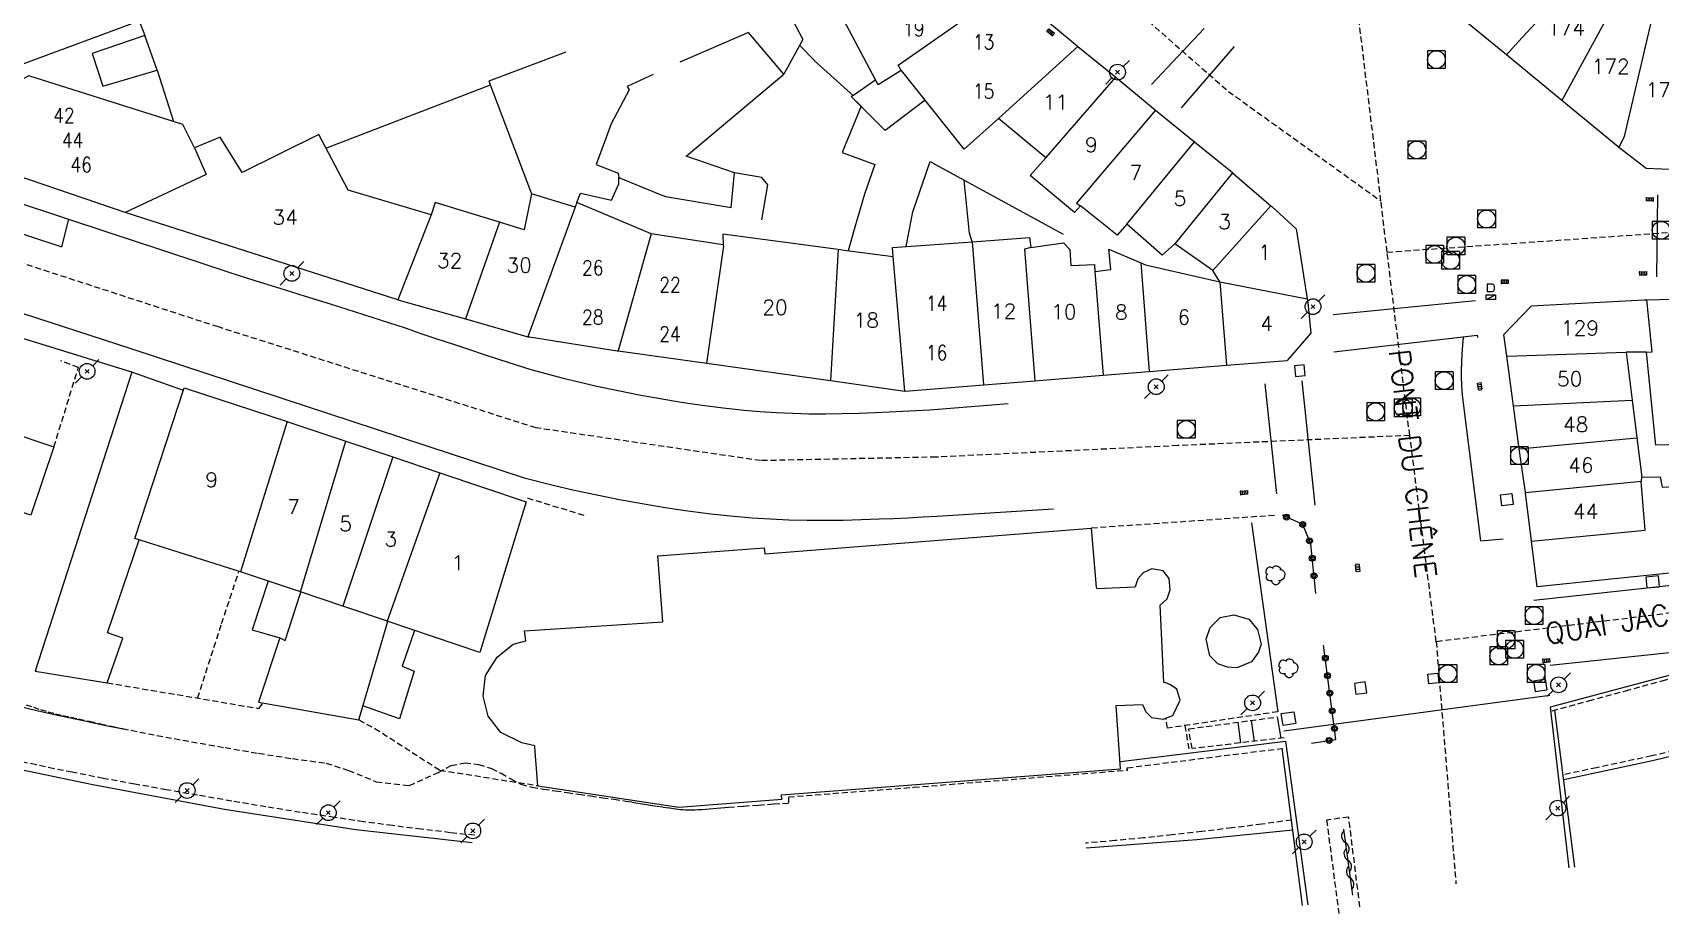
# Model space of a CAD drawing. Header units: millimetres. Extents: x 254999 to 256000, y 142999 to 144000.
# Drawn here: x 255118.4 to 255255.9, y 143493 to 143567.5 of the extents above; entities that cross this region are included whole.
import ezdxf
from ezdxf.enums import TextEntityAlignment as Align

# ---------------------------------------------------------------- set-up
doc = ezdxf.new("R2010")
doc.units = ezdxf.units.MM
doc.linetypes.add('DASHED', pattern=[0.75, 0.5, -0.25])
doc.layers.get('0').update_dxf_attribs({"linetype": 'CONTINUOUS'})
for name, color, linetype in [('W0001', 6, 'DASHED'), ('W0006', 2, 'CONTINUOUS'), ('W0010', 4, 'CONTINUOUS'), ('W0014', 7, 'CONTINUOUS'), ('W0020', 2, 'CONTINUOUS'), ('W0021', 2, 'CONTINUOUS'), ('W0071', 7, 'CONTINUOUS'), ('W0101', 7, 'CONTINUOUS'), ('W0104', 1, 'CONTINUOUS'), ('W0105', 7, 'CONTINUOUS'), ('W0112', 1, 'DASHED'), ('W0120', 7, 'CONTINUOUS'), ('W0300', 7, 'CONTINUOUS'), ('W0310', 3, 'CONTINUOUS'), ('W0323', 7, 'CONTINUOUS'), ('W0333', 7, 'CONTINUOUS'), ('W0401', 7, 'CONTINUOUS'), ('W0420', 7, 'CONTINUOUS'), ('W0438', 7, 'CONTINUOUS'), ('W0473', 7, 'CONTINUOUS'), ('W0511', 5, 'CONTINUOUS'), ('W0989', 7, 'CONTINUOUS'), ('W0991', 7, 'CONTINUOUS'), ('W1102', 7, 'CONTINUOUS')]:
    doc.layers.add(name, color=color, linetype=linetype)
doc.styles.get("Standard").update_dxf_attribs({"font": 'romans.shx', "width": 0.85})

# ---------------------------------------------------------------- blocks, each defined once
blk = doc.blocks.new('T420')
for p, q in [((0.75, 0.75), (-0.75, 0.75)), ((-0.75, 0.75), (-0.75, -0.75)), ((0.75, 0.75), (0.75, -0.75)), ((0.75, -0.75), (-0.75, -0.75))]:
    blk.add_line(p, q)
blk.add_ellipse((0, 0), major_axis=(-0.53, 0.53), ratio=1, start_param=3.926991, end_param=10.210176)
blk = doc.blocks.new('T401')
for p, q in [((-0.3, 0.3), (0, 0.3)), ((-0.3, -0.25), (-0.3, 0.3)), ((-0.3, 0.15), (0, 0.15)), ((-0.3, 0), (0, 0)), ((0, 0.3), (0, -0.25)), ((-0.3, -0.15), (0, -0.15)), ((-0.3, -0.25), (-0.3, -0.3)), ((-0.3, -0.3), (0, -0.3)), ((0, -0.3), (0, -0.25))]:
    blk.add_line(p, q)
blk = doc.blocks.new('T473')
for p, q in [((-0.166667, 0.166667), (0.166667, -0.166667)), ((-0.166667, -0.166667), (0.166667, 0.166667)), ((0.500001, 0.500001), (1.000002, 1.000002)), ((-1.000002, -1.000002), (-0.500001, -0.500001))]:
    blk.add_line(p, q)
blk.add_ellipse((0, 0), major_axis=(0.471405, 0.471405), ratio=1, start_param=5.4977871438, end_param=11.780972451)
blk = doc.blocks.new('T300')
for p, q in [((-0.8, 0.51), (-0.86, 0.34)), ((-0.86, 0.34), (-0.86, 0.17)), ((-0.86, 0.17), (-0.74, 0.06)), ((-0.69, 0.63), (-0.8, 0.51)), ((-0.8, -0.06), (-0.74, 0.06)), ((-0.74, 0.06), (-0.69, 0.11)), ((-0.57, 0.69), (-0.69, 0.63)), ((-0.46, 0.69), (-0.57, 0.69)), ((-0.29, 0.63), (-0.46, 0.69)), ((-0.29, 0.63), (-0.17, 0.74)), ((-0.23, 0.57), (-0.29, 0.63)), ((-0.17, 0.74), (-0.06, 0.8)), ((-0.06, 0.8), (0.06, 0.8)), ((0.06, 0.8), (0.23, 0.74)), ((0.23, 0.74), (0.34, 0.63)), ((0.34, 0.63), (0.4, 0.51)), ((0.46, 0.46), (0.34, 0.46)), ((0.4, 0.51), (0.4, 0.46)), ((0.57, 0.4), (0.46, 0.46)), ((0.57, 0.4), (0.69, 0.29)), ((0.69, 0.29), (0.74, 0.17)), ((0.74, 0.06), (0.69, -0.17)), ((0.74, 0.17), (0.74, 0.06)), ((-0.8, -0.17), (-0.8, -0.06)), ((-0.8, -0.23), (-0.8, -0.17)), ((-0.74, -0.34), (-0.8, -0.23)), ((-0.69, -0.4), (-0.74, -0.34)), ((-0.51, -0.46), (-0.69, -0.4)), ((-0.4, -0.46), (-0.51, -0.46)), ((-0.4, -0.46), (-0.34, -0.46)), ((-0.34, -0.46), (-0.34, -0.4)), ((-0.34, -0.51), (-0.34, -0.46)), ((-0.29, -0.63), (-0.34, -0.51)), ((-0.17, -0.74), (-0.29, -0.63)), ((-0.06, -0.8), (-0.17, -0.74)), ((0.06, -0.8), (-0.06, -0.8)), ((0.17, -0.74), (0.06, -0.8)), ((0.23, -0.69), (0.17, -0.74)), ((0.29, -0.46), (0.23, -0.46)), ((0.29, -0.63), (0.23, -0.69)), ((0.46, -0.4), (0.29, -0.46)), ((0.34, -0.51), (0.29, -0.63)), ((0.34, -0.51), (0.34, -0.46)), ((0.57, -0.34), (0.46, -0.4)), ((0.63, -0.29), (0.57, -0.34)), ((0.69, -0.17), (0.63, -0.29))]:
    blk.add_line(p, q)
blk = doc.blocks.new('T438')
for p, q in [((-0.4, 0.2), (0.4, 0.2)), ((-0.4, -0.2), (-0.4, 0.2)), ((0.15, 1.1), (-0.3, 1.1)), ((-0.3, 1.1), (-0.3, 0.5)), ((-0.3, 0.5), (0.15, 0.5)), ((0.3, 0.65), (0.3, 0.95)), ((0.4, 0.2), (0.4, -0.2))]:
    blk.add_line(p, q)
at = {"flags": 128}
for points in [[(-0.4, -0.2), (0.4, 0.2)], [(0.4, -0.2), (-0.4, -0.2)]]:
    blk.add_lwpolyline(points, dxfattribs=at)
for centre, major_axis, start_param, end_param in [((0.15, 0.95), (0.106, -0.106), 0.785398, 2.356194), ((0.15, 0.65), (0.106, 0.106), 3.926991, 5.497787)]:
    blk.add_ellipse(centre, major_axis=major_axis, ratio=1, start_param=start_param, end_param=end_param)
blk = doc.blocks.new('t310o')
at = {"color": 0, "linetype": 'Continuous'}
for centre, start, end in [((-0.5, 0.38), 216.8699, 323.1304), ((0.5, -0.37), 36.8699, 143.1303)]:
    blk.add_arc(centre, 0.625, start, end, dxfattribs=at)
blk = doc.blocks.new('t323o')
at = {"color": 0, "linetype": 'Continuous'}
for radius in [0.25, 0.15]:
    blk.add_circle((0, 0), radius, dxfattribs=at)

msp = doc.modelspace()

# ---------------------------------------------------------------- linework, layer by layer
at = {"layer": 'W0001'}
for points in [[(255138.42, 143671), (255144.17, 143661.67), (255159.88, 143637.71), (255172.39, 143616.55), (255180.11, 143606.51), (255186.58, 143596.96), (255197.11, 143584.07), (255206.5, 143573.87), (255219.44, 143562.5), (255232.33, 143553.23)], [(255232.33, 143553.23), (255229.9, 143573.25), (255225.97, 143600.22), (255222.1, 143626.07), (255218.57, 143650.66), (255215.42, 143671)], [(255232.85, 143548.91), (255259.53, 143550.77), (255282.34, 143551.72), (255299.21, 143552.65), (255314.46, 143557.11), (255332.7, 143564.94), (255354.57, 143574.82), (255371.09, 143580.51)], [(255234.77, 143533.41), (255215.17, 143532.55), (255194.76, 143531.58), (255179.93, 143531.28), (255160.96, 143534.05), (255134.12, 143542.58), (255105.56, 143551.87), (255088.31, 143557.79), (255074.41, 143567.32)], [(255232.85, 143548.91), (255232.33, 143553.23)], [(255234.77, 143533.41), (255234.67, 143534.14), (255232.85, 143548.91)], [(255237, 143515.97), (255234.77, 143533.41)], [(255302.28, 143527.43), (255281.14, 143522.73), (255259.12, 143518.68), (255237, 143515.97)], [(255237, 143515.97), (255238.67, 143495.51)]]:
    msp.add_lwpolyline(points, dxfattribs=at)
at = {"layer": 'W0006'}
for points in [[(255239.28, 143541.75), (255239.21, 143541.03), (255239.16, 143540.32), (255239.13, 143539.6), (255239.11, 143538.89), (255239.11, 143538.31), (255239.13, 143537.73), (255239.17, 143537.15), (255239.21, 143536.58)], [(255239.21, 143536.6), (255240.73, 143524.49), (255242.67, 143524.66)]]:
    msp.add_lwpolyline(points, dxfattribs=at)
at = {"layer": 'W0010'}
for points in [[(255276.93, 143518.78), (255261.53, 143514.42), (255246.63, 143510.43), (255248.21, 143496.86)], [(255210.34, 143505.86), (255224.27, 143507.57), (255226.16, 143493.73)]]:
    msp.add_lwpolyline(points, dxfattribs=at)
at = {"layer": 'W0014'}
for points in [[(255149.92, 143542.47), (255147.81, 143543.16), (255145.7, 143543.84), (255143.58, 143544.5), (255141.47, 143545.16), (255139.35, 143545.82), (255137.23, 143546.49), (255135.12, 143547.17), (255133.01, 143547.86), (255129, 143549.19), (255124.99, 143550.51), (255120.98, 143551.84), (255116.97, 143553.17)], [(255126.81, 143538.75), (255107.64, 143544.69), (255096.67, 143548.37)], [(255112.93, 143545.24), (255126.8, 143540.72), (255159.95, 143529.84), (255162.28, 143529.23), (255164.18, 143528.79), (255166.09, 143528.38), (255168, 143528), (255169.92, 143527.65), (255171.85, 143527.33), (255173.78, 143527.04), (255175.72, 143526.79), (255177.67, 143526.58), (255179.21, 143526.45), (255180.76, 143526.35), (255182.31, 143526.29), (255183.86, 143526.25), (255185.38, 143526.24), (255186.9, 143526.26), (255188.42, 143526.31), (255189.93, 143526.36), (255191.16, 143526.4), (255192.37, 143526.46), (255193.59, 143526.52), (255194.81, 143526.6), (255204.66, 143527.22)], [(255194.23, 143535.56), (255193.08, 143535.49), (255191.93, 143535.43), (255190.78, 143535.37), (255189.63, 143535.33), (255188.22, 143535.28), (255186.82, 143535.24), (255185.42, 143535.22), (255184.01, 143535.22), (255182.64, 143535.26), (255181.27, 143535.31), (255179.89, 143535.4), (255178.53, 143535.51), (255176.75, 143535.71), (255174.98, 143535.94), (255173.21, 143536.21), (255171.45, 143536.5), (255169.66, 143536.83), (255167.88, 143537.18), (255166.1, 143537.56), (255164.33, 143537.96), (255163.38, 143538.2), (255162.44, 143538.44), (255161.49, 143538.7), (255160.55, 143538.97), (255159.23, 143539.37), (255157.9, 143539.8), (255156.59, 143540.24), (255155.27, 143540.67), (255153.93, 143541.12), (255152.59, 143541.56), (255151.25, 143542.01), (255149.92, 143542.47)], [(255200.85, 143536.07), (255194.22, 143535.55)], [(255221.39, 143526.02), (255223.63, 143510.05)], [(255269.52, 143522.06), (255258.68, 143520.92), (255245.24, 143519.47)], [(255246.64, 143513.99), (255260.14, 143515.43)]]:
    msp.add_lwpolyline(points, dxfattribs=at)
at = {"layer": 'W0020'}
for points in [[(255217.4, 143567.8), (255212.96, 143563.07)], [(255215.49, 143561.1), (255219.95, 143566.29)], [(255255.65, 143546.81), (255255.71, 143553.76)], [(255240.32, 143544.78), (255228.3, 143543.6)], [(255228.36, 143540.48), (255240.46, 143541.88), (255240.49, 143541.7)], [(255223.55, 143528.47), (255222.55, 143537.78)], [(255225.64, 143538.02), (255226.74, 143527.51)]]:
    msp.add_lwpolyline(points, dxfattribs=at)
at = {"layer": 'W0021'}
msp.add_lwpolyline([(255093.22, 143561.12), (255092.44, 143558.73), (255120.89, 143549.36), (255121.48, 143551.69)], dxfattribs=at)
at = {"layer": 'W0071'}
msp.add_lwpolyline([(255114.69, 143511.17), (255115.74, 143510.9), (255116.79, 143510.63), (255117.84, 143510.38), (255118.89, 143510.13), (255120.8, 143509.71), (255122.7, 143509.3), (255124.61, 143508.9), (255126.52, 143508.53)], dxfattribs=at)
at = {"layer": 'W0101'}
for points in [[(255191.81, 143564.26), (255189.87, 143563.05), (255185.76, 143570.82)], [(255200.85, 143571.22), (255206.67, 143566.36), (255206.67, 143566.36), (255206.73, 143566.3)], [(255242.94, 143565.59), (255242.93, 143565.6), (255239.27, 143568.58)], [(255206.73, 143566.3), (255209.93, 143563.69)], [(255247.62, 143561.72), (255242.94, 143565.59)], [(255132.1, 143557.73), (255131.12, 143559.69), (255118.12, 143563.82), (255113.75, 143561.49)], [(255200.01, 143560.2), (255197.12, 143557.62), (255191.83, 143564.27), (255191.81, 143564.26)], [(255209.93, 143563.69), (255213.3, 143560.92)], [(255252.44, 143557.74), (255252.36, 143557.81), (255247.62, 143561.72)], [(255213.3, 143560.92), (255216.59, 143558.23)], [(255204.01, 143556.88), (255204.01, 143556.88), (255200.01, 143560.2), (255200.01, 143560.2)], [(255126.24, 143552.27), (255126.24, 143552.26), (255107.83, 143558.53), (255107.82, 143558.53)], [(255152.09, 143552.06), (255145.07, 143554.15), (255142.6, 143558.86), (255136.13, 143555.64), (255134.26, 143558.63), (255132.1, 143557.73)], [(255216.59, 143558.23), (255219.78, 143555.63), (255219.8, 143555.61)], [(255257.37, 143555.86), (255254.74, 143555.97), (255252.44, 143557.74)], [(255206.95, 143552.82), (255206.95, 143552.82), (255206.45, 143552.25), (255202.71, 143555.4), (255204.01, 143556.88)], [(255219.8, 143555.61), (255223.04, 143552.83)], [(255160.56, 143553.85), (255159.94, 143550.8), (255157.88, 143551.43)], [(255164.26, 143552.71), (255160.56, 143553.85)], [(255149.27, 143544.87), (255149.27, 143544.87), (255126.24, 143552.27)], [(255157.88, 143551.43), (255152.43, 143553.11), (255152.09, 143552.06)], [(255164.4, 143553.09), (255164.26, 143552.71)], [(255170.68, 143550.46), (255164.4, 143553.09)], [(255210.87, 143551.27), (255210.87, 143551.28), (255210.87, 143551.27), (255210.05, 143550.34), (255206.96, 143552.82), (255206.95, 143552.82)], [(255223.04, 143552.83), (255223.12, 143552.76), (255225.16, 143550.88), (255226.11, 143544.95)], [(255214.91, 143549.61), (255213.86, 143548.66), (255210.87, 143551.27)], [(255176.76, 143549.52), (255170.68, 143550.46)], [(255186.49, 143549.14), (255176.74, 143550.43), (255176.76, 143549.52)], [(255191.13, 143548.54), (255191.06, 143549.29), (255197.83, 143549.79)], [(255197.83, 143549.79), (255202.63, 143550.15), (255202.76, 143549.31)], [(255202.76, 143549.31), (255205.52, 143549.68), (255206.05, 143549.13), (255206.13, 143547.78), (255208.13, 143547.85), (255208.16, 143547.28)], [(255218.14, 143547.35), (255214.91, 143549.61)], [(255186.76, 143549.1), (255191.13, 143548.54)], [(255208.16, 143547.28), (255209.5, 143547.44), (255209.35, 143549.16), (255212.05, 143548)], [(255212.05, 143548), (255212.43, 143547.84), (255218.73, 143546.39)], [(255218.73, 143546.39), (255218.14, 143547.35)], [(255149.27, 143544.87), (255155, 143543.26)], [(255226.11, 143544.95), (255226.15, 143544.66), (255226.4, 143542.07), (255224.4, 143539.75)], [(255242.97, 143540.11), (255242.72, 143541.95), (255245.04, 143544.37)], [(255245.02, 143544.37), (255254.56, 143544.87), (255254.79, 143544.87)], [(255254.79, 143544.87), (255263.25, 143545.1)], [(255155, 143543.26), (255160.25, 143541.76)], [(255160.25, 143541.76), (255160.4, 143541.74), (255167.81, 143540.57), (255167.8, 143540.57), (255167.88, 143540.56)], [(255167.88, 143540.56), (255175.39, 143539.51)], [(255219.29, 143539.34), (255224.4, 143539.75)], [(255243.53, 143535.91), (255242.97, 143540.11)], [(255254.77, 143540.46), (255253.05, 143540.46)], [(255253.05, 143540.46), (255253.55, 143536.4)], [(255262.78, 143532.79), (255255.55, 143532.6), (255254.77, 143540.46)], [(255175.39, 143539.51), (255185.82, 143538.05)], [(255203.1, 143538.04), (255208.86, 143538.5)], [(255208.86, 143538.5), (255212.75, 143538.82)], [(255212.75, 143538.82), (255219.29, 143539.34)], [(255136, 143521.89), (255127.07, 143524.7), (255131.23, 143537.43)], [(255131.23, 143537.43), (255139.93, 143534.59)], [(255185.82, 143538.05), (255192.12, 143537.16)], [(255192.12, 143537.16), (255192.14, 143537.16), (255198.78, 143537.7)], [(255198.78, 143537.7), (255203.1, 143538.04)], [(255244.02, 143532.29), (255243.53, 143535.91)], [(255253.55, 143536.4), (255253.95, 143533.22)], [(255139.93, 143534.59), (255140, 143534.56), (255144.9, 143532.92)], [(255144.9, 143532.92), (255148.87, 143531.59)], [(255253.95, 143533.22), (255254.36, 143529.88), (255254.34, 143529.88)], [(255148.87, 143531.59), (255152.83, 143530.25)], [(255244.53, 143528.56), (255244.53, 143528.58), (255244.02, 143532.29)], [(255152.83, 143530.25), (255160.12, 143527.81)], [(255254.34, 143529.88), (255255.91, 143529.92), (255256.08, 143529.04), (255262.24, 143529.38)], [(255160.11, 143527.8), (255156.2, 143515.05), (255148.39, 143517.71)], [(255245.04, 143524.48), (255244.53, 143528.56)], [(255161.11, 143503.78), (255160.86, 143507.06), (255160.85, 143507.16), (255159.76, 143507.42), (255157.98, 143508.3), (255156.91, 143509.68), (255156.48, 143511.38), (255156.68, 143513.12), (255157.68, 143514.67), (255159.03, 143515.76), (255160.1, 143516.06), (255159.97, 143516.9), (255171.67, 143517.66), (255171.23, 143523.24), (255180.23, 143523.91), (255180.27, 143523.41), (255180.28, 143523.4), (255207.84, 143525.57), (255208.27, 143520.58), (255208.34, 143520.47), (255211.56, 143520.61)], [(255245.53, 143520.6), (255245.04, 143524.48)], [(255141.06, 143520.18), (255136, 143521.89)], [(255161.11, 143503.78), (255173.03, 143501.98), (255173.01, 143501.98), (255181.74, 143502.66), (255181.73, 143502.66), (255181.69, 143503.03), (255210.33, 143505.22), (255209.97, 143510.58), (255212.18, 143510.67), (255212.46, 143510.05), (255212.94, 143509.58), (255213.92, 143509.44), (255214.76, 143509.74), (255215.37, 143511.03), (255215.08, 143511.96), (255214.56, 143512.34), (255214.15, 143512.49), (255213.99, 143512.52), (255213.67, 143519.06), (255214.26, 143519.61), (255214.52, 143520.35), (255214.45, 143521.33), (255213.93, 143521.96), (255212.99, 143522.13), (255212.23, 143521.81), (255211.8, 143521.29), (255211.56, 143520.61)], [(255263.06, 143522.44), (255262.95, 143522.43), (255245.53, 143520.6)], [(255144.62, 143518.98), (255141.06, 143520.18)], [(255148.39, 143517.71), (255148.33, 143517.73), (255144.62, 143518.98)]]:
    msp.add_lwpolyline(points, dxfattribs=at)
at = {"layer": 'W0104'}
for points in [[(255113.82, 143571.71), (255116.57, 143564.42), (255127.42, 143568.46), (255127.9, 143567.22)], [(255182.3, 143569.13), (255183.49, 143566.87), (255181.88, 143563.94)], [(255127.9, 143567.22), (255123.45, 143565.69), (255124.35, 143562.94), (255128.96, 143564.29), (255128.94, 143564.29)], [(255128.94, 143564.29), (255127.9, 143567.22)], [(255167.95, 143555.23), (255171.43, 143553.79), (255171.89, 143553.6), (255177.45, 143552.69), (255177.73, 143555.61), (255173.63, 143557.03), (255181.88, 143563.94), (255178.91, 143567.47), (255173.09, 143564.96)], [(255183.23, 143566.39), (255184.44, 143565.13), (255184.44, 143565.12), (255187.76, 143562.13), (255187.77, 143562.14)], [(255163.47, 143565.81), (255156.98, 143563.35), (255160.56, 143553.85)], [(255128.94, 143564.29), (255130.33, 143559.94)], [(255170.85, 143563.93), (255168.64, 143562.9), (255168.81, 143562.63), (255167.3, 143559.76), (255166.03, 143556.33), (255167.89, 143555.57), (255167.95, 143555.23)], [(255189.66, 143563.46), (255187.77, 143562.14)], [(255143.2, 143557.71), (255157.1, 143563.04)], [(255187.58, 143562.07), (255188.42, 143561.24), (255188.41, 143561.24), (255186.83, 143557.33), (255189.58, 143556.32), (255188.69, 143553.81), (255187.75, 143550.53), (255187.74, 143550.52), (255187.33, 143549.03)], [(255187.77, 143562.14), (255187.58, 143562.07)], [(255193.83, 143561.75), (255190.44, 143559.19), (255187.58, 143562.07)], [(255192.22, 143549.37), (255192.8, 143552.31), (255194.25, 143556.58), (255194.69, 143556.32)], [(255194.69, 143556.32), (255205.49, 143550.44)], [(255164.4, 143553.09), (255164.7, 143553.88), (255167.32, 143553.3), (255167.95, 143554.68), (255167.95, 143555.23)], [(255180.04, 143551.64), (255180.53, 143554.59), (255180.04, 143555.23), (255177.73, 143555.61)], [(255197.81, 143549.79), (255197.58, 143550.5), (255197.58, 143550.49), (255197.13, 143554.99)], [(255186.76, 143549.1), (255186.49, 143549.14)], [(255131.16, 143537.22), (255126.8, 143538.75), (255118.65, 143513.48), (255124.73, 143512.5)], [(255114.26, 143528.02), (255116.2, 143533.79), (255120.23, 143532.44)], [(255120.23, 143532.44), (255118.29, 143526.67), (255114.26, 143528.02)], [(255124.73, 143512.5), (255126.04, 143516.27), (255124.74, 143516.73), (255127.43, 143524.58)], [(255138.33, 143521.1), (255136.98, 143516.99), (255139.3, 143516.29)], [(255139.3, 143516.29), (255139.76, 143516.08), (255141.09, 143520.17)], [(255150.68, 143516.93), (255149.65, 143513.92), (255150.67, 143513.49), (255149.42, 143509.45), (255146.32, 143510.54)], [(255147.84, 143515.68), (255148.44, 143517.7)], [(255139.3, 143516.29), (255137.5, 143510.87), (255145.98, 143509.36), (255147.84, 143515.68)]]:
    msp.add_lwpolyline(points, dxfattribs=at)
at = {"layer": 'W0105'}
for points in [[(255223.57, 143509.61), (255223.88, 143507.82)], [(255220.24, 143509.17), (255220.47, 143507.42)], [(255221.38, 143509.32), (255221.61, 143507.55)]]:
    msp.add_lwpolyline(points, dxfattribs=at)
at = {"layer": 'W0112'}
for points in [[(255386.92, 143565.92), (255374.11, 143557.99), (255358.23, 143548.3), (255349.26, 143542.95), (255337.1, 143536.22), (255327.98, 143531.61), (255319.09, 143527.46), (255310.58, 143523.96), (255302.07, 143520.74), (255293.33, 143517.64), (255285.14, 143514.9), (255273.09, 143511.17), (255262.19, 143507.97), (255255.2, 143506.32), (255250.55, 143505.32), (255247.73, 143504.73)], [(255120.23, 143532.44), (255122.29, 143539.17)], [(255122.29, 143539.16), (255120.81, 143539.71)], [(255165.02, 143526.65), (255160.06, 143528.15)], [(255223.34, 143526.65), (255207.84, 143525.57)], [(255132.37, 143511.21), (255134.39, 143517.5), (255135.86, 143521.93)], [(255246.8, 143510.13), (255249.89, 143510.98), (255252.99, 143511.83), (255256.09, 143512.68), (255259.18, 143513.53), (255261.45, 143514.15), (255263.72, 143514.77), (255265.99, 143515.39), (255268.26, 143516.03), (255270.46, 143516.65), (255272.66, 143517.28), (255274.85, 143517.91), (255277.04, 143518.56)], [(255124.73, 143512.5), (255137.54, 143510.33), (255137.9, 143510.8)], [(255117.87, 143510.65), (255118.49, 143510.44), (255119.1, 143510.24), (255119.73, 143510.05), (255120.37, 143509.89), (255121.01, 143509.74), (255121.66, 143509.6), (255122.3, 143509.46), (255123.23, 143509.25), (255124.16, 143509.04), (255125.09, 143508.83), (255126.03, 143508.63), (255127.48, 143508.34), (255128.93, 143508.05), (255130.39, 143507.78), (255131.84, 143507.52), (255134.68, 143507.02), (255137.52, 143506.54), (255140.37, 143506.09), (255143.22, 143505.71), (255145.11, 143505.1), (255147.46, 143504.14), (255150.25, 143503.82), (255152.72, 143504.92), (255153.78, 143505.52), (255154.96, 143505.73), (255156.11, 143505.6), (255157.18, 143505.26), (255158, 143504.86), (255158.82, 143504.37), (255159.68, 143503.93), (255160.6, 143503.67), (255161.59, 143503.52), (255162.58, 143503.37), (255163.58, 143503.23), (255164.57, 143503.08), (255165.56, 143502.94), (255166.56, 143502.79), (255167.55, 143502.65), (255168.54, 143502.5), (255169.07, 143502.42), (255169.6, 143502.33), (255170.12, 143502.25), (255170.65, 143502.16), (255171.18, 143502.08), (255171.7, 143502), (255172.23, 143501.92), (255172.76, 143501.85), (255172.96, 143501.82), (255173.17, 143501.8), (255173.37, 143501.78), (255173.58, 143501.77), (255173.84, 143501.76), (255174.1, 143501.76), (255174.36, 143501.77), (255174.62, 143501.78), (255174.95, 143501.8), (255175.27, 143501.82), (255175.59, 143501.84), (255175.92, 143501.87), (255176.24, 143501.9), (255176.57, 143501.93), (255176.89, 143501.96), (255177.21, 143501.98), (255178.49, 143502.08), (255179.76, 143502.17), (255181.04, 143502.26), (255182.31, 143502.34)], [(255223.63, 143510.05), (255214.3, 143508.67), (255214.16, 143509.53)], [(255224.15, 143507.85), (255216.38, 143506.94), (255216.09, 143508.61), (255223.57, 143509.61)], [(255145.98, 143509.36), (255147.34, 143508.65), (255152.82, 143505.12), (255161.1, 143503.81)], [(255215.77, 143508.89), (255216.11, 143506.84)], [(255182.3, 143502.86), (255192.86, 143503.67), (255210.91, 143505.12), (255210.9, 143505.32), (255224, 143506.96)], [(255153.71, 143499.83), (255151.26, 143500.12), (255148.82, 143500.43), (255146.38, 143500.76), (255143.94, 143501.11), (255141.04, 143501.55), (255138.14, 143502.01), (255135.25, 143502.5), (255132.36, 143502.99), (255129.71, 143503.46), (255127.05, 143503.93), (255124.4, 143504.42), (255121.76, 143504.94), (255120.24, 143505.24), (255118.73, 143505.56), (255117.22, 143505.89)], [(255182.3, 143502.34), (255182.31, 143502.86)], [(255224.78, 143500.9), (255222.26, 143500.55), (255219.74, 143500.23), (255217.21, 143499.93), (255214.68, 143499.64), (255212.28, 143499.39), (255209.87, 143499.16), (255207.46, 143498.95), (255207.38, 143498.94)], [(255230.55, 143493.55), (255229.61, 143501.15), (255227.74, 143500.9), (255228.77, 143493)], [(255155.75, 143499.61), (255153.71, 143499.83)]]:
    msp.add_lwpolyline(points, dxfattribs=at)
at = {"layer": 'W0120'}
for points in [[(255246.98, 143510.18), (255248.68, 143496.92)], [(255225.7, 143493.67), (255224, 143506.97)]]:
    msp.add_lwpolyline(points, dxfattribs=at)
at = {"layer": 'W0310'}
msp.add_lwpolyline([(255229.17, 143500.13), (255229.92, 143494.54)], dxfattribs=at)
at = {"layer": 'W0323'}
for points in [[(255226.82, 143520.05), (255226.42, 143524.22), (255225.74, 143525.87), (255224.01, 143526.68)], [(255226.47, 143507.41), (255228.52, 143507.72), (255227.49, 143515.68)]]:
    msp.add_lwpolyline(points, dxfattribs=at)
at = {"layer": 'W0333'}
msp.add_lwpolyline([(255220.17, 143513.77), (255219.36, 143513.82), (255218.55, 143514.11), (255217.88, 143514.79), (255217.58, 143516.19), (255217.9, 143517.18), (255218.75, 143518.02), (255219.91, 143518.25), (255221.16, 143517.89), (255221.91, 143517.02), (255222.2, 143515.78), (255221.98, 143515.09), (255221.39, 143514.28)], close=True, dxfattribs=at)
msp.add_lwpolyline([(255224.14, 143508.45), (255246.61, 143511.45)], dxfattribs=at)
at = {"layer": 'W0420'}
for points in [[(255225.03, 143539.3), (255225.11, 143538.4), (255225.94, 143538.48), (255225.85, 143539.38)], [(255242.55, 143527.45), (255242.43, 143528.38), (255243.38, 143528.51), (255243.51, 143527.58)], [(255254.8, 143520.52), (255255.87, 143520.62), (255255.79, 143521.54), (255254.71, 143521.43)], [(255231.01, 143512.57), (255230.09, 143512.44), (255230.22, 143511.53), (255231.14, 143511.66)], [(255237.22, 143512.49), (255236.38, 143512.41), (255236.3, 143513.23), (255237.14, 143513.32)], [(255245.35, 143511.76), (255246.36, 143511.91), (255246.23, 143512.8), (255245.21, 143512.64)], [(255225.13, 143509.05), (255224.06, 143508.89), (255223.91, 143509.91), (255224.98, 143510.06)]]:
    msp.add_lwpolyline(points, close=True, dxfattribs=at)
at = {"layer": 'W0511'}
for points in [[(255247.78, 143504.34), (255255.26, 143505.93), (255263.32, 143507.88), (255273.19, 143510.81), (255287.29, 143514.94), (255300.7, 143519.74), (255310.96, 143523.56), (255323, 143528.73), (255334.89, 143534.42), (255347.07, 143541), (255361.13, 143549.27), (255375.58, 143558.24), (255391.75, 143568.28)], [(255053.37, 143531.95), (255066.14, 143526.3), (255081.33, 143519.62), (255093.94, 143514.03), (255103.11, 143509.76), (255110.55, 143507.11), (255116.75, 143505.31), (255123.5, 143503.91), (255134.65, 143501.82), (255145.74, 143500.11), (255155.55, 143499)], [(255207.43, 143498.56), (255216.77, 143499.26), (255224.9, 143500.06)]]:
    msp.add_lwpolyline(points, dxfattribs=at)
at = {"layer": 'W1102'}
for points in [[(255242.94, 143565.59), (255244.27, 143567.05), (255246.66, 143569.62), (255250.08, 143573.96), (255250.55, 143573.62)], [(255252.91, 143571.48), (255247.62, 143561.72)], [(255191.81, 143564.26), (255191.55, 143564.7), (255200.85, 143571.22)], [(255252.44, 143557.74), (255252.9, 143558.68), (255255.42, 143569.4)], [(255200.01, 143560.2), (255206.73, 143566.3)], [(255204.01, 143556.88), (255209.93, 143563.69)], [(255213.3, 143560.92), (255206.6, 143553.06), (255206.95, 143552.82)], [(255132.1, 143557.73), (255133.09, 143555.48), (255126.24, 143552.27)], [(255210.87, 143551.27), (255216.59, 143558.23)], [(255219.8, 143555.61), (255214.91, 143549.61)], [(255164.26, 143552.71), (255160.25, 143541.76)], [(255218.14, 143547.35), (255223.04, 143552.83)], [(255152.09, 143552.06), (255149.27, 143544.87)], [(255157.88, 143551.43), (255155, 143543.26)], [(255170.68, 143550.46), (255167.88, 143540.56)], [(255175.39, 143539.51), (255176.83, 143549.4), (255176.76, 143549.52)], [(255198.78, 143537.7), (255197.83, 143549.79)], [(255186.49, 143549.14), (255185.82, 143538.05)], [(255192.12, 143537.16), (255191.13, 143548.54)], [(255202.76, 143549.31), (255202.21, 143549.15), (255203.1, 143538.04)], [(255212.05, 143548), (255212.75, 143538.82)], [(255208.16, 143547.28), (255208.86, 143538.5)], [(255218.73, 143546.39), (255219.29, 143539.34)], [(255218.73, 143546.39), (255226.11, 143544.95)], [(255254.77, 143540.46), (255255.23, 143540.47), (255254.79, 143544.87)], [(255242.97, 143540.11), (255253.05, 143540.46)], [(255243.53, 143535.91), (255253.55, 143536.4)], [(255139.93, 143534.59), (255136, 143521.89)], [(255141.06, 143520.18), (255144.9, 143532.92)], [(255244.02, 143532.29), (255253.95, 143533.22)], [(255148.87, 143531.59), (255144.62, 143518.98)], [(255152.83, 143530.25), (255148.39, 143517.71)], [(255254.3, 143529.52), (255244.53, 143528.56)], [(255254.34, 143529.88), (255254.3, 143529.52)], [(255254.65, 143525.4), (255254.3, 143529.52)], [(255245.04, 143524.48), (255254.65, 143525.4)]]:
    msp.add_lwpolyline(points, dxfattribs=at)

# ---------------------------------------------------------------- block references
at = {"layer": 'W0300'}
for p in [(255223.46, 143521.59), (255224.57, 143513.72)]:
    msp.add_blockref('T300', p, dxfattribs=at)
at = {"layer": 'W0310', "rotation": 277.6073923151318}
for p in [(255229.32, 143499), (255229.52, 143497.51), (255229.72, 143496.02)]:
    msp.add_blockref('t310o', p, dxfattribs=at)
at = {"layer": 'W0323'}
for p, rotation in [((255224.36, 143526.51), 155.0447109662289), ((255225.72, 143525.88), 155.0447109662289), ((255226.3, 143524.5), 112.3260050237455), ((255226.53, 143523.03), 95.51088134361932), ((255226.68, 143521.54), 95.51088134361932), ((255227.63, 143514.59), 97.39508950127096), ((255227.82, 143513.1), 97.39508950127096), ((255228.01, 143511.62), 97.39508950127096), ((255228.21, 143510.13), 97.39508950127096), ((255228.4, 143508.64), 97.39508950127096), ((255227.95, 143507.63), 8.72092090565298)]:
    msp.add_blockref('t323o', p, dxfattribs=dict(at, rotation=rotation))
at = {"layer": 'W0401'}
for p, rotation in [((255204.52, 143567.61), 52.18345486368515), ((255255.07, 143553.52), 87.63402178826226), ((255254.46, 143546.96), 271.5303901715224), ((255242.79, 143546.26), 271.5303901715224), ((255240.82, 143537.59), 8.490680101600233), ((255220.77, 143528.42), 274.7481742517854), ((255230.22, 143522.19), 185.7668603110689), ((255246.31, 143514.22), 276.1164592180249)]:
    msp.add_blockref('T401', p, dxfattribs=dict(at, rotation=rotation))
at = {"layer": 'W0420'}
for p in [(255237.02, 143565.18), (255235.36, 143557.55), (255241.25, 143551.71), (255256, 143550.76), (255236.87, 143548.72), (255238.66, 143549.42), (255238.21, 143548.21), (255231.06, 143547.12), (255239.58, 143546.17), (255237.67, 143538.05), (255231.88, 143535.41), (255234.21, 143535.73), (255234.92, 143535.81), (255215.88, 143533.92), (255244.03, 143531.7), (255245.27, 143518.18), (255242.89, 143516.13), (255242.28, 143514.78), (255243.61, 143515.33), (255237.98, 143513.27), (255245.44, 143513.29)]:
    msp.add_blockref('T420', p, dxfattribs=at)
at = {"layer": 'W0438'}
msp.add_blockref('T438', (255241.61, 143545.09), dxfattribs=at)
at = {"layer": 'W0473'}
for p in [(255210.08, 143564.12), (255140.33, 143547.11), (255226.59, 143544.3), (255123.03, 143538.83), (255213.35, 143537.53), (255247.34, 143512.33), (255221.49, 143510.8), (255131.48, 143503.39), (255247.27, 143501.91), (255143.41, 143501.52), (255155.61, 143499.98), (255225.85, 143499.05)]:
    msp.add_blockref('T473', p, dxfattribs=at)

# ---------------------------------------------------------------- texts
at = {"layer": 'W0989'}
for s, rotation, p in [('PONT DU CHÊNE', 276.6933, (255233.87, 143540.68)), ('QUAI JACQUES BREL', 9.2295, (255246.21, 143516.61))]:
    msp.add_text(s, height=1.75, rotation=rotation, dxfattribs=at).set_placement(p, align=Align.MIDDLE_LEFT)
at = {"layer": 'W0991'}
for s, p in [('174', (255247.97, 143567.84)), ('172', (255251.74, 143564.61)), ('170', (255256.29, 143562.63)), ('11', (255204.83, 143561.59)), ('9', (255207.87, 143557.97)), ('7', (255211.62, 143555.63)), ('5', (255215.35, 143553.45)), ('34', (255139.76, 143551.86)), ('3', (255219.13, 143551.48)), ('1', (255222.5, 143548.89)), ('32', (255153.65, 143548.19)), ('30', (255159.53, 143547.81)), ('20', (255181.14, 143544.24)), ('12', (255200.46, 143543.92)), ('10', (255205.54, 143543.86)), ('8', (255210.4, 143543.83)), ('6', (255215.68, 143543.41)), ('18', (255188.86, 143543.15)), ('4', (255222.67, 143542.87)), ('129', (255249.14, 143542.49)), ('50', (255248.28, 143538.19)), ('48', (255248.78, 143534.35)), ('46', (255249.22, 143530.89)), ('9', (255133.55, 143529.66)), ('7', (255140.47, 143527.38)), ('44', (255249.62, 143527)), ('5', (255144.88, 143525.95)), ('3', (255148.69, 143524.65)), ('1', (255154.34, 143522.65))]:
    msp.add_text(s, height=1.25, dxfattribs=at).set_placement(p, align=Align.MIDDLE_CENTER)
at = {"layer": 'W0991', "char_height": 1.25, "attachment_point": 1}
for s, insert in [('17\\P\\P19      ', (255191.96, 143572.57)), ('13\\P\\P15      ', (255197.85, 143567.3)), ('42\\P 44\\P  46     ', (255120.16, 143561.09)), ('26\\P\\P28     ', (255164.84, 143548.2)), ('22\\P\\P24      ', (255171.36, 143546.78)), ('14\\P\\P16     ', (255193.88, 143545.2))]:
    msp.add_mtext(s, dxfattribs=dict(at, insert=insert))

doc.saveas('drawing.dxf')
